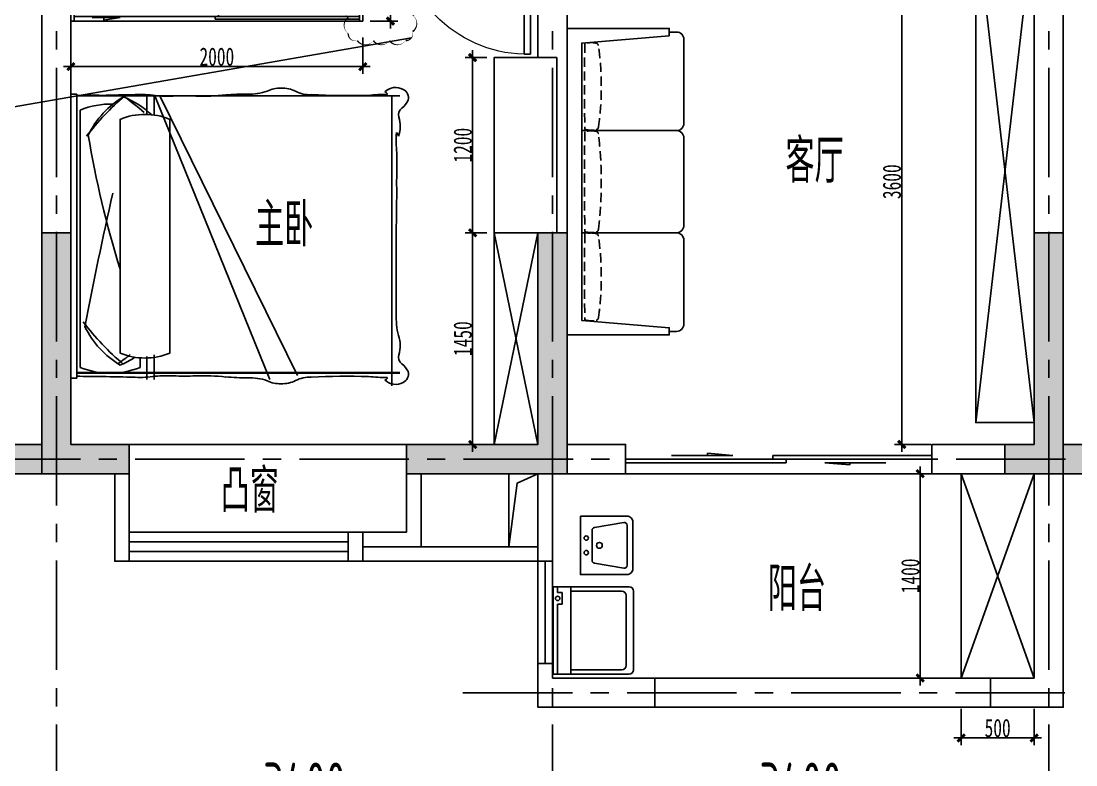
# Model space of a CAD drawing. Header units: millimetres. Extents: x -133666 to 880576, y -269375 to 86941.
# Drawn here: x 26232 to 33460, y -254862 to -249768 of the extents above; entities that cross this region are included whole.
import ezdxf

# ---------------------------------------------------------------- set-up
doc = ezdxf.new("R2010")
doc.units = ezdxf.units.MM
doc.header["$LTSCALE"] = 1000
for name, pattern in [('CENTER', [50.8, 31.75, -6.35, 6.35, -6.35]), ('CENTER2', [1.125, 0.75, -0.125, 0.125, -0.125]), ('DASH', [0.35, 0.25, -0.1]), ('DASHED', [19.05, 12.7, -6.35])]:
    doc.linetypes.add(name, pattern=pattern)
doc.layers.get('0').update_dxf_attribs({"linetype": 'CONTINUOUS'})
doc.layers.get('Defpoints').update_dxf_attribs({"color": 6, "linetype": 'CONTINUOUS'})
for name, color, linetype in [('A-FUR', 8, 'CONTINUOUS'), ('A-Lvtry', 5, 'CONTINUOUS'), ('A-洞口', 105, 'CONTINUOUS'), ('A-看线', 105, 'CONTINUOUS'), ('AE-FLOR', 151, 'CONTINUOUS'), ('AXIS', 253, 'CENTER'), ('DIM', 3, 'CONTINUOUS'), ('P-活动家具', 146, 'CONTINUOUS'), ('PUB_HATCH', 8, 'CONTINUOUS'), ('PUB_TEXT', 7, 'CONTINUOUS'), ('WALL', 2, 'CONTINUOUS'), ('WINDOW', 4, 'CONTINUOUS'), ('剪力墙', 6, 'CONTINUOUS'), ('家具', 8, 'CONTINUOUS'), ('栏杆', 142, 'CONTINUOUS')]:
    doc.layers.add(name, color=color, linetype=linetype)
doc.layers.add('S-ANNO-REVS', color=1, linetype='CONTINUOUS', true_color=0xff0000, plot=False)
doc.styles.add('DIM', font='', dxfattribs={"width": 0.7})
doc.styles.get("Standard").update_dxf_attribs({"font": 'tssdeng.shx', "bigfont": 'tssdchn.shx'})
doc.styles.add('ZZ', font='tssdeng.shx', dxfattribs={"width": 0.7, "bigfont": 'tssdchn.shx'})
doc.styles.get('DIM').set_extended_font_data('SimSun')
doc.dimstyles.new('TSSD_100_100', dxfattribs={"dimtxt": 300, "dimasz": 100, "dimexe": 100, "dimexo": 250, "dimgap": 100, "dimtad": 1, "dimdec": 0, "dimzin": 0, "dimdsep": 46, "dimtxsty": 'ZZ', "dimblk": 'ARCHTICK', "dimcen": 0, "dimdle": 100, "dimclrd": 256, "dimclrt": 7, "dimadec": 0, "dimazin": 0, "dimtfac": 1, "dimtdec": 0, "dimtix": 1, "dimtmove": 2, "dimatfit": 3, "dimfxl": 0, "dimtolj": 1, "dimtzin": 0, "dimarcsym": 0})
doc.dimstyles.new('金螳螂1-50', dxfattribs={"dimscale": 50, "dimtxt": 2.5, "dimasz": 1, "dimexe": 1, "dimexo": 1, "dimgap": 0.1, "dimtad": 1, "dimdec": 0, "dimrnd": 5, "dimzin": 0, "dimdsep": 46, "dimtxsty": 'DIM', "dimblk": 'ARCHTICK', "dimcen": 2, "dimdle": 1, "dimclrd": 254, "dimclre": 254, "dimclrt": 30, "dimadec": 0, "dimazin": 0, "dimtfac": 1, "dimtdec": 0, "dimtix": 1, "dimtmove": 2, "dimatfit": 3, "dimldrblk": 'A', "dimfxl": 0, "dimtolj": 1, "dimtzin": 0, "dimarcsym": 0})

# ---------------------------------------------------------------- blocks, each defined once
blk = doc.blocks.new('u5g')
at = {"color": 8, "linetype": 'DASH', "ltscale": 20}
for p, q in [((20, -300), (30, -300)), ((30, -300), (30, -350)), ((1705, -300), (1695, -300)), ((1695, -300), (1695, -350)), ((20, -350), (30, -350)), ((1695, -312.5), (30, -312.5)), ((1695, -337.5), (30, -337.5)), ((1705, -350), (1695, -350))]:
    blk.add_line(p, q, dxfattribs=at)
at = {"color": 8, "ltscale": 20}
for p, q in [((124.9, -623), (290.1, -623)), ((290.1, -623), (195, -641.9)), ((195, -641.9), (195, -623)), ((1434.9, -595), (1530, -576.1)), ((1600.1, -595), (1434.9, -595)), ((1530, -576.1), (1530, -595))]:
    blk.add_line(p, q, dxfattribs=at)
at = {"linetype": 'DASH', "ltscale": 20}
for points in [[(1725, 0), (0, 0), (0, -650), (1725, -650)], [(20, -595), (872.5, -595), (872.5, -615), (20, -615)], [(852.5, -615), (1705, -615), (1705, -635), (852.5, -635)]]:
    blk.add_lwpolyline(points, close=True, dxfattribs=at)
blk.add_lwpolyline([(1705, -650), (1705, -20), (20, -20), (20, -650)], dxfattribs=at)
at = {"color": 8, "linetype": 'DASH', "ltscale": 20}
for points in [[(120.6, -547.7), (214.1, -99.8), (237.1, -104.6), (143.5, -552.5)], [(297.3, -547.7), (390.9, -99.8), (413.8, -104.6), (320.3, -552.5)], [(518.6, -554.1), (447.8, -102.1), (471, -98.4), (541.8, -550.4)], [(604.7, -547.7), (698.2, -99.8), (721.2, -104.6), (627.7, -552.5)], [(827.7, -554.1), (756.9, -102.1), (780.1, -98.4), (850.9, -550.4)], [(913.8, -547.7), (1007.3, -99.8), (1030.3, -104.6), (936.8, -552.5)], [(1135.1, -554.1), (1064.3, -102.1), (1087.5, -98.4), (1158.3, -550.4)], [(1228.3, -554.1), (1157.5, -102.1), (1180.7, -98.4), (1251.5, -550.4)], [(1313.9, -554.1), (1243.1, -102.1), (1266.3, -98.4), (1337.1, -550.4)], [(1360, -547.7), (1453.5, -99.8), (1476.5, -104.6), (1383, -552.5)], [(1581.2, -554.1), (1510.4, -102.1), (1533.7, -98.4), (1604.4, -550.4)]]:
    blk.add_lwpolyline(points, close=True, dxfattribs=at)
blk = doc.blocks.new('床-次')
for p, q in [((-40, 738.5), (-2254.4, 738.5, 0)), ((-40, 738.5), (-2254.4, 738.5, 0)), ((-2199.7, 738.5, 0), (-2199.7, -1247.2, 0)), ((-608.2, 738.5), (-1552.4, -1178.5, 0)), ((-575.1, 738.5), (-1363.6, -1204.2, 0)), ((-570.6, 738.5), (-570.6, 606)), ((-519.8, 738.5), (-519.8, 615.5)), ((-40, -1196, 0), (-40, 750)), ((-40, 750), (0, 750)), ((0, 750), (0, -1196, 0)), ((-63, -1121.7, 0), (-63, 640.9)), ((-678.3, 577.3), (-678.3, -1024.2, 0)), ((-336.3, -1024.2, 0), (-336.3, 577.3)), ((-570.6, -1036.9, 0), (-570.6, -1204.2, 0)), ((-519.8, -1046.4, 0), (-519.8, -1204.2, 0)), ((-473.4, -1056.8, 0), (-473.4, -1121.7, 0)), ((-40, -1157.5, 0), (-2254.4, -1157.5, 0)), ((-40, -1161.5, 0), (-2254.4, -1161.5, 0)), ((0, -1196, 0), (-40, -1196, 0)), ((0, -1196, 0), (0, -1196, 0))]:
    blk.add_line(p, q)
for centre, radius, start, end in [((-2225.4, 689.2, 0), 106, 45.78413, 118.72126), ((-2250.6, 726, 0), 61.8, 114.65516, 197.05817), ((-2150.6, 749.2, 0), 16, 93.39574, 183.44183), ((-2165.7, -466.9, 0), 1215.2, 83.96781, 90.04075), ((-1899.4, 5580.3, 0), 4840.7, 268.35971, 272.99519), ((-1636.1, 955.2), 209.3, 267.15615, 297.45765), ((-1447.1, 581), 209.9, 87.96316, 116.12762), ((-1430.8, 599), 192, 63.04698, 92.64916), ((-1225.8, 1105.3), 355.3, 250.60635, 272.32801), ((-1221.3, -1525.3), 2275.6, 85.96877, 89.74947), ((-909.2, 2045.3), 1309.4, 263.33019, 272.35813), ((-778.2, -773.7), 1512.6, 87.0776, 92.9224), ((-655.9, 1541.2), 805.5, 266.782, 275.59148), ((-480.7, 163.8), 583.8, 86.03666, 99.53314), ((-58.4, 47), 749.3, 113.83469, 131.46224), ((532.5, -530), 1548.8, 124.57489, 131.88808), ((-774.9, -20652.4), 21401.2, 88.49238, 89.10433), ((-1546.8, -636.7), 1810.6, 37.31306, 49.42063), ((-689.8, 185.7), 637.9, 26.40883, 59.00025), ((-160, -2198.1), 2939.9, 87.66163, 91.01156), ((-2183, 763.6, 0), 138.4, 203.70607, 231.95597), ((-2298.3, 610.2, 0), 53.6, 340.23108, 55.86441), ((-268.2, 142.5), 539, 67.62117, 92.10241), ((-2019.9, 531, 0), 236, 164.99871, 197.18078), ((-507.3, 161.9), 449.1, 67.62117, 112.37883), ((-2202.9, 452.2, 0), 43.4, 129.07345, 167.94605), ((-3162.5, 430.3, 0), 933.9, 354.95264, 3.41649), ((-7155.1, 1654.2, 0), 7135.7, 342.86023, 350.44268), ((5543.4, 272.5, 0), 7776, 179.44258, 181.07566), ((-1419.9, 79.3, 0), 812.7, 176.67233, 181.72422), ((-34507.5, -458.7, 0), 32279.4, 359.34275, 0.91157), ((-27130.6, -6035.5, 0), 27529.2, 10.87136, 12.81707), ((-2529.2, -808.3, 0), 299.6, 341.30518, 356.04213), ((-1523.8, 286.7, 0), 1810.6, 309.96455, 322.68694), ((-666.8, -559.7, 0), 637.9, 300.99975, 333.59117), ((-2019.9, -974, 0), 236, 162.81922, 195.00129), ((-2298.3, -1053.2, 0), 53.6, 304.13559, 19.76892), ((-507.3, -608.9, 0), 449.1, 247.62117, 292.37883), ((-35.4, -421, 0), 749.3, 237.46377, 246.16531), ((555.5, 180, 0), 1548.8, 231.63721, 235.42511), ((-2250.6, -1169, 0), 61.8, 162.94183, 245.34484), ((-2183, -1206.6, 0), 138.4, 128.04403, 156.29393), ((-268.2, -623.3, 0), 539, 247.62117, 292.37883), ((-2225.4, -1132.2, 0), 106, 241.27874, 314.21587), ((-2150.6, -1192.2, 0), 16, 176.55817, 266.60426), ((-2165.7, 23.9, 0), 1215.2, 269.95925, 276.03219), ((-1899.4, -6023.3, 0), 4840.7, 87.00481, 91.64029), ((-1636.1, -1398.2, 0), 209.3, 62.54235, 92.84385), ((-1447.1, -1024, 0), 209.9, 243.87238, 272.03684), ((-1430.8, -1042, 0), 192, 267.35084, 296.95302), ((-1225.8, -1548.3, 0), 355.3, 87.67199, 109.39365), ((-1221.3, 1082.3, 0), 2275.6, 270.25053, 274.03123), ((-909.2, -2488.3, 0), 1309.4, 87.64187, 96.66981), ((-778.2, 330.7, 0), 1512.6, 267.0776, 272.9224), ((-655.9, -1984.2, 0), 805.5, 84.40852, 93.218), ((-480.7, -606.8, 0), 583.8, 260.46686, 273.96334), ((-774.9, 20209.4, 0), 21401.2, 270.89567, 271.50762), ((-160, 1755.1, 0), 2939.9, 268.98844, 272.33837)]:
    blk.add_arc(centre, radius, start, end)
blk = doc.blocks.new('_ArchTick')
at = {"color": 0, "linetype": 'ByBlock', "const_width": 0.4}
blk.add_lwpolyline([(-0.5, -0.5), (0.5, 0.5)], dxfattribs=at)
blk = doc.blocks.new('*D342')
at = {"layer": 'Defpoints', "color": 0}
for p in [(3400, -1600), (0, -1724.9), (3400, -2379.1)]:
    blk.add_point(p, dxfattribs=at)
at = {"layer": 'DIM', "color": 0, "lineweight": -2}
for p, q in [((3400, -1850), (3400, -2479.1)), ((0, -1974.9), (0, -2479.1))]:
    blk.add_line(p, q, dxfattribs=at)
at = {"layer": 'DIM', "lineweight": -2}
blk.add_line((-100, -2379.1), (3500, -2379.1), dxfattribs=at)
at = {"layer": 'DIM', "lineweight": -2, "xscale": 100, "yscale": 100, "zscale": 100, "rotation": 180}
blk.add_blockref('_ArchTick', (0, -2379.1), dxfattribs=at)
at = {"layer": 'DIM', "lineweight": -2, "xscale": 100, "yscale": 100, "zscale": 100}
blk.add_blockref('_ArchTick', (3400, -2379.1), dxfattribs=at)
at = {"layer": 'DIM', "color": 7, "insert": (1700, -2129.1), "char_height": 300, "attachment_point": 5, "style": 'ZZ'}
blk.add_mtext('\\A1;3400', dxfattribs=at)
blk = doc.blocks.new('*D343')
at = {"layer": 'Defpoints', "color": 0}
for p in [(3400, -1600), (6800, -1600), (6800, -2379.1)]:
    blk.add_point(p, dxfattribs=at)
at = {"layer": 'DIM', "color": 0, "lineweight": -2}
for p, q in [((3400, -1850), (3400, -2479.1)), ((6800, -1850), (6800, -2479.1))]:
    blk.add_line(p, q, dxfattribs=at)
at = {"layer": 'DIM', "lineweight": -2}
blk.add_line((3300, -2379.1), (6900, -2379.1), dxfattribs=at)
at = {"layer": 'DIM', "lineweight": -2, "xscale": 100, "yscale": 100, "zscale": 100, "rotation": 180}
blk.add_blockref('_ArchTick', (3400, -2379.1), dxfattribs=at)
at = {"layer": 'DIM', "lineweight": -2, "xscale": 100, "yscale": 100, "zscale": 100}
blk.add_blockref('_ArchTick', (6800, -2379.1), dxfattribs=at)
at = {"layer": 'DIM', "color": 7, "insert": (5100, -2129.1), "char_height": 300, "attachment_point": 5, "style": 'ZZ'}
blk.add_mtext('\\A1;3400', dxfattribs=at)
blk = doc.blocks.new('A$C68CA6050')
blk.add_wipeout([(0, 850), (2100, 850), (2100, 150), (2075, 150), (2075, 100), (2072, 83.1), (2060.4, 64.6), (2040.5, 52.5), (2025, 50), (1450, 50), (1437.2, 51.7), (1423.1, 57.8), (1414.6, 64.6), (1407.1, 74.2), (1403.4, 81.8), (1400, 100), (1398, 86), (1395.5, 79.2), (1390.8, 71.2), (1380.3, 60.2), (1363.8, 51.9), (1350, 50), (750, 50), (733.3, 52.9), (724.9, 56.8), (714.6, 64.6), (708.1, 72.6), (703.4, 81.8), (701.2, 89.1), (700, 100), (698.1, 86.3), (694.2, 76.7), (690.7, 70.9), (685.4, 64.6), (677.2, 58.1), (670.1, 54.2), (650, 50), (641.4, 50), (75, 50), (58.2, 52.9), (39.6, 64.6), (31.7, 75), (26.3, 88.7), (25, 100), (25, 150), (0, 150)]).translate(0, 0, 0).dxf.layer = 'P-活动家具'
at = {"layer": 'P-活动家具', "elevation": 0}
blk.add_lwpolyline([(1050, 50), (1043.2, 50), (750, 50, -0.414214), (700, 100, -0.414214), (650, 50), (75, 50, -0.414214), (25, 100), (25, 150), (0, 150), (0, 850), (1050, 850), (2100, 850), (2100, 150), (2075, 150), (2075, 100, -0.414214), (2025, 50), (1450, 50, -0.414214), (1400, 100, -0.414214), (1350, 50), (1056.8, 50)], format="xyb", close=True, dxfattribs=at)
for points in [[(0, 850), (2100, 850), (2100, 150), (2050, 150), (2000, 750.2), (100, 750.2), (50, 150), (0, 150), (0, 850)], [(700, 100), (700.1, 750.2)], [(1400, 100), (1400.1, 750.2)]]:
    blk.add_lwpolyline(points, dxfattribs=at)
at = {"layer": 'P-活动家具', "color": 251, "linetype": 'DASHED', "ltscale": 0.005, "elevation": 0}
for points in [[(103.3, 728.6, -0.008996), (692.3, 728.6, -0.12873), (694.8, 650.4, -0.310462), (679.3, 636.1, -0.072657), (116.2, 636.1, -0.310462), (100.7, 650.4, -0.12873), (103.3, 728.6, -0.746294)], [(1392.2, 728.6, 0.007743), (707.8, 728.6, 0.12873), (705.3, 650.4, 0.310462), (720.8, 636.1, 0.062134), (1379.2, 636.1, 0.310462), (1394.7, 650.4, 0.12873), (1392.2, 728.6, 0.746294)], [(1996.3, 728.6, 0.009023), (1409, 728.6, 0.12873), (1406.5, 650.4, 0.310462), (1422, 636.1, 0.072882), (1983.4, 636.1, 0.310462), (1998.9, 650.4, 0.12873), (1996.3, 728.6, 0.746294)]]:
    blk.add_lwpolyline(points, format="xyb", dxfattribs=at)
blk = doc.blocks.new('*D244')
at = {"layer": 'Defpoints', "color": 0}
for p in [(26574, -249767.8), (28573.9, -249767.8), (26574, -250079.5)]:
    blk.add_point(p, dxfattribs=at)
at = {"layer": 'DIM', "color": 254, "lineweight": -2}
for p, q in [((26574, -249879.5), (26574, -250129.5)), ((28573.9, -249879.5), (28573.9, -250129.5)), ((28623.9, -250079.5), (26524, -250079.5))]:
    blk.add_line(p, q, dxfattribs=at)
at = {"layer": 'DIM', "color": 254, "lineweight": -2, "xscale": 50, "yscale": 50, "zscale": 50, "rotation": 180}
blk.add_blockref('_ArchTick', (26574, -250079.5), dxfattribs=at)
at = {"layer": 'DIM', "color": 254, "lineweight": -2, "xscale": 50, "yscale": 50, "zscale": 50}
blk.add_blockref('_ArchTick', (28573.9, -250079.5), dxfattribs=at)
at = {"layer": 'DIM', "color": 30, "insert": (27573.9, -250012), "char_height": 125, "attachment_point": 5, "style": 'DIM'}
blk.add_mtext('\\A1;2000', dxfattribs=at)
blk = doc.blocks.new('A')
for p, q in [((-0.37, 0), (-2.13, 0)), ((-1.44, 1.15), (-1.09, 1.44)), ((-1.44, 1.15), (-0.37, 0)), ((-1.44, -1.15), (-0.37, 0)), ((-1.09, 1.44), (0, 0)), ((-1.09, -1.44), (0, 0)), ((-1.44, -1.15), (-1.09, -1.44))]:
    blk.add_line(p, q)
for points in [[(-1.44, 1.15), (-1.09, 1.44), (-0.37, 0), (0, 0)], [(-1.44, -1.15), (-1.09, -1.44), (-0.37, 0), (0, 0)]]:
    blk.add_solid(points)
blk = doc.blocks.new('$DorLib2D$00000131')
at = {"color": 0, "linetype": 'Continuous'}
for p, q in [((0.15, 0.125), (0.2319, 0.1973)), ((0.2319, 0.1973), (0.2319, 0.125)), ((-0.5, 0.125), (-0.5, 0)), ((0.0192, 0.125), (-0.5, 0.125)), ((0.0192, 0), (0.0192, 0.125)), ((0.35, 0.125), (0.15, 0.125)), ((-0.5, 0), (0.0192, 0)), ((-0.024, 0), (0.5, 0)), ((-0.024, -0.125), (-0.024, 0)), ((0.5, 0), (0.5, -0.125)), ((-0.35, -0.125), (-0.15, -0.125)), ((-0.2319, -0.1973), (-0.2319, -0.125)), ((-0.15, -0.125), (-0.2319, -0.1973)), ((0.5, -0.125), (-0.024, -0.125))]:
    blk.add_line(p, q, dxfattribs=at)
blk = doc.blocks.new('$TCHSYS$WIN2D')
for p, q in [((-0.5, 0.5), (0.5, 0.5)), ((-0.5, 0.5), (-0.5, -0.5)), ((0.5, 0.5), (0.5, -0.5)), ((0.5, 0.1667), (-0.5, 0.1667)), ((0.5, -0.1667), (-0.5, -0.1667)), ((-0.5, -0.5), (0.5, -0.5))]:
    blk.add_line(p, q)
blk = doc.blocks.new('$DorLib2D$00000001')
for p, q in [((0.45, 0.975), (0.5, 0.975)), ((0.45, 0), (0.45, 0.975)), ((0.5, 0), (0.5, 0.975)), ((0.5, 0), (0.45, 0))]:
    blk.add_line(p, q)
at = {"lineweight": 13}
blk.add_arc((0.475, 0), 0.975, 91.46928, 180, dxfattribs=at)
blk = doc.blocks.new('B20190310213323')
at = {"layer": 'PUB_HATCH'}
for points in [[(-400, 0), (-400, 200), (0, 200), (0, 1650), (200, 1650), (200, 200), (600, 200), (600, 0)], [(3400, 200), (3400, 1650), (3600, 1650), (3600, 0), (2500, 0), (2500, 200)], [(6600, 0), (6600, 200), (6800, 200), (6800, 1650), (7000, 1650), (7000, 200), (7200, 200), (7200, 0)]]:
    blk.add_hatch(color=256, dxfattribs=at).paths.add_polyline_path(points)
at = {"layer": 'A-洞口'}
blk.add_lwpolyline([(3200, 0), (3200, -500), (3400, -500), (3400, 0)], close=True, dxfattribs=at)
blk.add_lwpolyline([(3400, 0), (3257.1, -65.9), (3200, -500)], dxfattribs=at)
at = {"layer": 'A-看线'}
blk.add_lwpolyline([(2500, 200), (600, 200)], dxfattribs=at)
at = {"layer": 'AE-FLOR'}
for points in [[(3400, -600), (3400, -1300)], [(3500, -1300), (3500, -600)], [(6500, -1400), (4200, -1400)], [(6500, -1600), (4200, -1600)]]:
    blk.add_lwpolyline(points, dxfattribs=at)
at = {"layer": 'WALL'}
for p, q in [((3530, 2850), (3530, 1650)), ((3600, 2850), (3600, 1650))]:
    blk.add_line(p, q, dxfattribs=at)
for points in [[(7000, 100), (7000, 9000), (6700, 9000), (6700, 8800), (6800, 8800), (6800, 200), (6100, 200), (6100, 0), (6800, 0), (6800, -1400), (6500, -1400), (6500, -1600), (7000, -1600)], [(2200, -400), (2500, -400), (2500, 0), (2600, 0), (2600, -500), (2200, -500)], [(2100, -400), (2200, -400), (2200, -600), (2100, -600)], [(3500, -1400), (3500, -1300), (3400, -1300), (3400, -1600), (4200, -1600), (4200, -1400)]]:
    blk.add_lwpolyline(points, close=True, dxfattribs=at)
for points in [[(600, -400), (600, 200), (200, 200), (200, 3700), (2450, 3700), (2450, 3800), (2400, 3800), (2400, 3900), (2300, 3900), (2300, 3800), (200, 3800), (200, 6500), (0, 6500), (0, 0), (500, 0), (500, -600), (600, -600), (600, -400)], [(3400, 2850), (3400, 3700), (3350, 3700), (3350, 3800), (3600, 3800), (3600, 2850)], [(3530, 2850), (3400, 2850), (3400, 2850)], [(3600, 1650), (3600, 200), (4000, 200), (4000, 0), (3500, 0), (3500, -600), (3400, -600), (3400, 0), (2500, 0), (2500, 0), (2500, 200), (2500, 200), (2500, 200), (3400, 200), (3400, 1650)], [(3400, 1650), (3530, 1650)]]:
    blk.add_lwpolyline(points, dxfattribs=at)
at = {"layer": 'WINDOW'}
blk.add_line((6100, 0), (4000, 0), dxfattribs=at)
at = {"layer": '剪力墙', "elevation": 0}
for points in [[(-400, 0), (-400, 200), (0, 200), (0, 1650), (200, 1650), (200, 200), (600, 200), (600, 0), (-400, 0), (200, 0)], [(6600, 0), (6600, 200), (6800, 200), (6800, 1650), (7000, 1650), (7000, 200), (7200, 200), (7200, 0), (6600, 0), (7000, 0)], [(3600, 200), (3600, 200)]]:
    blk.add_lwpolyline(points, dxfattribs=at)
blk.add_lwpolyline([(3400, 200), (3400, 1650), (3600, 1650), (3600, 0), (2500, 0), (2500, 200)], close=True, dxfattribs=at)
at = {"layer": '栏杆'}
for points in [[(3400, -500), (2200, -500)], [(3400, -600), (2200, -600)]]:
    blk.add_lwpolyline(points, dxfattribs=at)
at = {"layer": 'WINDOW', "xscale": -900, "yscale": 900, "zscale": -900, "rotation": 180}
blk.add_blockref('$DorLib2D$00000001', (2900, 3750), dxfattribs=at)
at = {"layer": 'WINDOW', "yscale": 200}
for name, p, xscale, zscale in [('$DorLib2D$00000131', (5050, 100), -2100, 2100), ('$TCHSYS$WIN2D', (1350, -500), -1500, 1500)]:
    blk.add_blockref(name, p, dxfattribs=dict(at, xscale=xscale, zscale=zscale))
blk = doc.blocks.new('*D287')
at = {"layer": 'Defpoints', "color": 0}
for p in [(28573.9, -249167.8), (28763.7, -249167.8), (28573.9, -249767.8)]:
    blk.add_point(p, dxfattribs=at)
at = {"layer": 'DIM', "color": 254, "lineweight": -2}
for p, q in [((28763.7, -249817.8), (28763.7, -249117.8)), ((28623.9, -249167.8), (28813.7, -249167.8)), ((28623.9, -249767.8), (28813.7, -249767.8))]:
    blk.add_line(p, q, dxfattribs=at)
at = {"layer": 'DIM', "color": 254, "lineweight": -2, "xscale": 50, "yscale": 50, "zscale": 50}
for p, rotation in [((28763.7, -249167.8), 90), ((28763.7, -249767.8), 270)]:
    blk.add_blockref('_ArchTick', p, dxfattribs=dict(at, rotation=rotation))
at = {"layer": 'DIM', "color": 30, "insert": (28696.2, -249467.8), "char_height": 125, "attachment_point": 5, "rotation": 90, "style": 'DIM'}
blk.add_mtext('\\A1;600', dxfattribs=at)
blk = doc.blocks.new('*D292')
at = {"layer": 'Defpoints', "color": 0}
for p in [(32393.5, -252867.8), (32674, -252867.8), (32674, -254267.8)]:
    blk.add_point(p, dxfattribs=at)
at = {"layer": 'DIM', "color": 254, "lineweight": -2}
for p, q in [((32393.5, -254317.8), (32393.5, -252817.8)), ((32593.5, -252867.8), (32343.5, -252867.8)), ((32593.5, -254267.8), (32343.5, -254267.8))]:
    blk.add_line(p, q, dxfattribs=at)
at = {"layer": 'DIM', "color": 254, "lineweight": -2, "xscale": 50, "yscale": 50, "zscale": 50}
for p, rotation in [((32393.5, -252867.8), 90), ((32393.5, -254267.8), 270)]:
    blk.add_blockref('_ArchTick', p, dxfattribs=dict(at, rotation=rotation))
at = {"layer": 'DIM', "color": 30, "insert": (32326, -253567.8), "char_height": 125, "attachment_point": 5, "rotation": 90, "style": 'DIM'}
blk.add_mtext('\\A1;1400', dxfattribs=at)
blk = doc.blocks.new('*D293')
at = {"layer": 'Defpoints', "color": 0}
for p in [(32674, -254267.8), (33174, -254267.8), (33174, -254678)]:
    blk.add_point(p, dxfattribs=at)
at = {"layer": 'DIM', "color": 254, "lineweight": -2}
for p, q in [((32674, -254478), (32674, -254728)), ((33174, -254478), (33174, -254728)), ((32624, -254678), (33224, -254678))]:
    blk.add_line(p, q, dxfattribs=at)
at = {"layer": 'DIM', "color": 254, "lineweight": -2, "xscale": 50, "yscale": 50, "zscale": 50, "rotation": 180}
blk.add_blockref('_ArchTick', (32674, -254678), dxfattribs=at)
at = {"layer": 'DIM', "color": 254, "lineweight": -2, "xscale": 50, "yscale": 50, "zscale": 50}
blk.add_blockref('_ArchTick', (33174, -254678), dxfattribs=at)
at = {"layer": 'DIM', "color": 30, "insert": (32924, -254610.5), "char_height": 125, "attachment_point": 5, "style": 'DIM'}
blk.add_mtext('\\A1;500', dxfattribs=at)
blk = doc.blocks.new('*D294')
at = {"layer": 'Defpoints', "color": 0}
for p in [(29326.4, -250017.8), (29474, -250017.8), (29474, -251217.8)]:
    blk.add_point(p, dxfattribs=at)
at = {"layer": 'DIM', "color": 254, "lineweight": -2}
for p, q in [((29326.4, -251267.8), (29326.4, -249967.8)), ((29424, -250017.8), (29276.4, -250017.8)), ((29424, -251217.8), (29276.4, -251217.8))]:
    blk.add_line(p, q, dxfattribs=at)
at = {"layer": 'DIM', "color": 254, "lineweight": -2, "xscale": 50, "yscale": 50, "zscale": 50}
for p, rotation in [((29326.4, -250017.8), 90), ((29326.4, -251217.8), 270)]:
    blk.add_blockref('_ArchTick', p, dxfattribs=dict(at, rotation=rotation))
at = {"layer": 'DIM', "color": 30, "insert": (29258.9, -250617.8), "char_height": 125, "attachment_point": 5, "rotation": 90, "style": 'DIM'}
blk.add_mtext('\\A1;1200', dxfattribs=at)
blk = doc.blocks.new('*D295')
at = {"layer": 'Defpoints', "color": 0}
for p in [(29474, -251217.8), (29326.4, -252667.8), (29474, -252667.8)]:
    blk.add_point(p, dxfattribs=at)
at = {"layer": 'DIM', "color": 254, "lineweight": -2}
for p, q in [((29326.4, -251167.8), (29326.4, -252717.8)), ((29424, -251217.8), (29276.4, -251217.8)), ((29424, -252667.8), (29276.4, -252667.8))]:
    blk.add_line(p, q, dxfattribs=at)
at = {"layer": 'DIM', "color": 254, "lineweight": -2, "xscale": 50, "yscale": 50, "zscale": 50}
for p, rotation in [((29326.4, -251217.8), 90), ((29326.4, -252667.8), 270)]:
    blk.add_blockref('_ArchTick', p, dxfattribs=dict(at, rotation=rotation))
at = {"layer": 'DIM', "color": 30, "insert": (29258.9, -251942.8), "char_height": 125, "attachment_point": 5, "rotation": 90, "style": 'DIM'}
blk.add_mtext('\\A1;1450', dxfattribs=at)
blk = doc.blocks.new('__附着_A10-SGT-95户型_TEN24QEP_设计区$0$A-Toilet-9')
for p, q in [((-300, 0), (-300, 520)), ((-270, 550), (270, 550)), ((300, 0), (300, 520)), ((-270, 120), (-270, 470)), ((-240, 500), (240, 500)), ((270, 120), (270, 470)), ((-300, 120), (300, 120)), ((-300, 30), (180, 30)), ((-300, 0), (300, 0)), ((180, 60), (260, 60)), ((180, 30), (180, 60)), ((260, 30), (260, 60)), ((260, 30), (300, 30))]:
    blk.add_line(p, q)
blk.add_circle((220, 30), 15)
for centre, start, end in [((-270, 520), 90, 180), ((270, 520), 0, 90), ((-240, 470), 90, 180), ((240, 470), 0, 90)]:
    blk.add_arc(centre, 30, start, end)
blk = doc.blocks.new('__附着_A10-SGT-95户型_TEN24QEP_设计区$0$A-Kitchen-9')
at = {"ltscale": 0.6}
blk.add_line((400, -320), (400, 0), dxfattribs=at)
blk.add_lwpolyline([(400, 0), (0, 0), (0, -320, 0.414214), (40, -360), (360, -360, 0.414214), (400, -320)], format="xyb", dxfattribs=at)
blk.add_lwpolyline([(400, 0), (0, 0), (0, -320, 0.414214), (40, -360), (360, -360, 0.414214), (400, -320)], format="xyb", dxfattribs=at)
blk.add_lwpolyline([(322.8, -96.7), (356.1, -296.7, -0.463455), (336.4, -320), (63.6, -320, -0.463455), (43.9, -296.7), (77.2, -96.7, -0.366629), (96.9, -80), (303.1, -80, -0.366629)], format="xyb", close=True, dxfattribs=at)
blk.add_lwpolyline([(322.8, -96.7), (356.1, -296.7, -0.463455), (336.4, -320), (63.6, -320, -0.463455), (43.9, -296.7), (77.2, -96.7, -0.366629), (96.9, -80), (303.1, -80, -0.366629)], format="xyb", close=True, dxfattribs=at)
for centre, radius in [((150, -40), 15), ((250, -40), 15), ((200, -130), 20)]:
    blk.add_circle(centre, radius, dxfattribs=at)
blk = doc.blocks.new('*D1174')
at = {"layer": 'Defpoints', "color": 0}
for p in [(32267.2, -249067.8), (32774, -249067.8), (32774, -252667.8)]:
    blk.add_point(p, dxfattribs=at)
at = {"layer": 'S-ANNO-REVS', "color": 254, "lineweight": -2}
for p, q in [((32467.2, -249067.8), (32217.2, -249067.8)), ((32267.2, -252717.8), (32267.2, -249017.8)), ((32467.2, -252667.8), (32217.2, -252667.8))]:
    blk.add_line(p, q, dxfattribs=at)
at = {"layer": 'S-ANNO-REVS', "color": 254, "lineweight": -2, "xscale": 50, "yscale": 50, "zscale": 50}
for p, rotation in [((32267.2, -249067.8), 90), ((32267.2, -252667.8), 270)]:
    blk.add_blockref('_ArchTick', p, dxfattribs=dict(at, rotation=rotation))
at = {"layer": 'S-ANNO-REVS', "color": 30, "insert": (32199.7, -250867.8), "char_height": 125, "attachment_point": 5, "rotation": 90, "style": 'DIM'}
blk.add_mtext('\\A1;3600', dxfattribs=at)
blk = doc.blocks.new('B20190222125856')
at = {"layer": 'AXIS', "linetype": 'CENTER2'}
for p, q in [((0, 11781), (0, -2685.7)), ((3400, 11781), (3400, -2685.7)), ((6800, 11781), (6800, -2685.7)), ((-2834.7, 100), (9118.1, 100)), ((2786.3, -1500), (9118.1, -1500))]:
    blk.add_line(p, q, dxfattribs=at)
at = {"layer": 'DIM'}
for base, p1, p2, picture, middle in [((3400, -2379.1), (0, -1724.9), (3400, -1600), '*D342', (1700, -2129.1)), ((6800, -2379.1), (3400, -1600), (6800, -1600), '*D343', (5100, -2129.1))]:
    dim = blk.add_linear_dim(base=base, p1=p1, p2=p2, dimstyle='TSSD_100_100', dxfattribs=at)
    dim.commit()
    dim.dimension.update_dxf_attribs({"geometry": picture, "text_midpoint": middle})

msp = doc.modelspace()

# ---------------------------------------------------------------- linework, layer by layer
at = {"layer": 'A-FUR'}
for p, q in [((32774, -249067.8), (33174, -252517.8)), ((33174, -249067.8), (32774, -252517.8)), ((33174, -252867.8), (32674, -254267.8)), ((32674, -252867.8), (33174, -254267.8))]:
    msp.add_line(p, q, dxfattribs=at)
for points in [[(32774, -249067.8), (33174, -249067.8), (33174, -252517.8), (32774, -252517.8)], [(32674, -252867.8), (33174, -252867.8), (33174, -254267.8), (32674, -254267.8)]]:
    msp.add_lwpolyline(points, close=True, dxfattribs=at)
at = {"layer": '栏杆'}
msp.add_lwpolyline([(29824, -253467.8), (29824, -254167.8)], dxfattribs=at)

# ---------------------------------------------------------------- block references
at = {"layer": 'A-FUR', "xscale": 1.159400000236928, "yscale": 0.9231000000145286}
msp.add_blockref('u5g', (26574, -249167.8), dxfattribs=at)
at = {"layer": 'A-FUR', "extrusion": (-1.25171e-07, 4.56361e-07, -1), "zscale": -1.000000000000006}
msp.add_blockref('床-次', (-26574, -251017.8, -0.2), dxfattribs=at)
at = {"layer": 'DIM'}
msp.add_blockref('B20190222125856', (26474, -252867.8), dxfattribs=at)

# ---------------------------------------------------------------- texts
at = {"layer": 'PUB_TEXT', "width": 0.7}
for s, p in [('客厅', (31470.2, -250875.8)), ('主卧', (27835.6, -251313.2)), ('凸窗', (27600.1, -253135.2)), ('阳台', (31349.4, -253808.5))]:
    msp.add_text(s, height=300, dxfattribs=at).set_placement(p)

# ---------------------------------------------------------------- dimensions: what is measured, and where the dimension line sits
at = {"layer": 'DIM'}
dim = msp.add_linear_dim(base=(26574, -250079.5), p1=(28573.9, -249767.8), p2=(26574, -249767.8), dimstyle='金螳螂1-50', dxfattribs=at)
dim.commit()
dim.dimension.update_dxf_attribs({"geometry": '*D244', "text_midpoint": (27573.9, -250012)})

# ---------------------------------------------------------------- next in the draw order: block references
at = {"layer": 'P-活动家具', "rotation": 90}
msp.add_blockref('A$C68CA6050', (30824, -251917.8, 0), dxfattribs=at)

# ---------------------------------------------------------------- next in the draw order: block references
at = {"layer": 'WALL'}
msp.add_blockref('B20190310213323', (26374, -252867.8), dxfattribs=at)

# ---------------------------------------------------------------- next in the draw order: linework, layer by layer
at = {"layer": 'A-FUR'}
for p, q in [((29774, -251217.8), (29474, -252667.8)), ((29474, -251217.8), (29774, -252667.8))]:
    msp.add_line(p, q, dxfattribs=at)
for points in [[(29474, -252667.8), (29774, -252667.8), (29774, -251217.8), (29474, -251217.8)], [(29774, -251217.8), (29474, -251217.8), (29474, -252667.8), (29774, -252667.8)]]:
    msp.add_lwpolyline(points, close=True, dxfattribs=at)
at = {"layer": 'S-ANNO-REVS'}
msp.add_line((28907.2, -249882.9), (8793.1, -253369.7), dxfattribs=at)
msp.add_lwpolyline([(28474.4, -249067.8, 0, 11, -0.520567), (28584.7, -249067.8, 0, 11, -0.520567), (28694.9, -249067.8, 0, 11, -0.520567), (28805.1, -249067.8, 0, 11, -0.520567), (28915.4, -249067.8, 0, 11, -0.520567), (28915.4, -249178, 0, 11, -0.520567), (28915.4, -249288.2, 0, 11, -0.520567), (28915.4, -249398.5, 0, 11, -0.520567), (28915.4, -249508.7, 0, 11, -0.520567), (28915.4, -249618.9, 0, 11, -0.520567), (28915.4, -249729.2, 0, 11, -0.520567), (28915.4, -249839.4, 0, 11, -0.520567), (28866.9, -249901.2, 0, 11, -0.520567), (28756.7, -249901.2, 0, 11, -0.520567), (28646.4, -249901.2, 0, 11, -0.520567), (28536.2, -249901.2, 0, 11, -0.520567), (28474.4, -249852.7, 0, 11, -0.520567), (28474.4, -249742.5, 0, 11, -0.520567), (28474.4, -249632.2, 0, 11, -0.520567), (28474.4, -249522, 0, 11, -0.520567), (28474.4, -249411.8, 0, 11, -0.520567), (28474.4, -249301.5, 0, 11, -0.520567), (28474.4, -249191.3, 0, 11, -0.520567)], format="xyseb", close=True, dxfattribs=at)
at = {"layer": '家具', "ltscale": 0.2}
msp.add_lwpolyline([(29904, -250017.8), (29474, -250017.8), (29474, -251217.8), (29904, -251217.8)], close=True, dxfattribs=at)

# ---------------------------------------------------------------- next in the draw order: block references
at = {"layer": 'A-Lvtry', "rotation": 90}
msp.add_blockref('__附着_A10-SGT-95户型_TEN24QEP_设计区$0$A-Kitchen-9', (30064.9, -253558.8), dxfattribs=at)
at = {"layer": 'A-Lvtry', "extrusion": (0, 0, -1), "zscale": -1, "rotation": 90}
msp.add_blockref('__附着_A10-SGT-95户型_TEN24QEP_设计区$0$A-Toilet-9', (-29879.1, -253941.7), dxfattribs=at)

# ---------------------------------------------------------------- next in the draw order: dimensions: what is measured, and where the dimension line sits
at = {"layer": 'DIM'}
for base, p1, p2, picture, middle in [((28763.7, -249167.8), (28573.9, -249767.8), (28573.9, -249167.8), '*D287', (28696.2, -249467.8)), ((29326.4, -250017.8), (29474, -251217.8), (29474, -250017.8), '*D294', (29258.9, -250617.8)), ((29326.4, -252667.8), (29474, -251217.8), (29474, -252667.8), '*D295', (29258.9, -251942.8)), ((32393.5, -252867.8), (32674, -254267.8), (32674, -252867.8), '*D292', (32326, -253567.8))]:
    dim = msp.add_linear_dim(base=base, p1=p1, p2=p2, angle=90, dimstyle='金螳螂1-50', dxfattribs=at)
    dim.commit()
    dim.dimension.update_dxf_attribs({"geometry": picture, "text_midpoint": middle})
dim = msp.add_linear_dim(base=(33174, -254678), p1=(32674, -254267.8), p2=(33174, -254267.8), dimstyle='金螳螂1-50', dxfattribs=at)
dim.commit()
dim.dimension.update_dxf_attribs({"geometry": '*D293', "text_midpoint": (32924, -254610.5)})
at = {"layer": 'S-ANNO-REVS'}
dim = msp.add_linear_dim(base=(32267.2, -249067.8), p1=(32774, -252667.8), p2=(32774, -249067.8), angle=90, dimstyle='金螳螂1-50', dxfattribs=at)
dim.commit()
dim.dimension.update_dxf_attribs({"geometry": '*D1174', "text_midpoint": (32199.7, -250867.8)})

doc.saveas('drawing.dxf')
